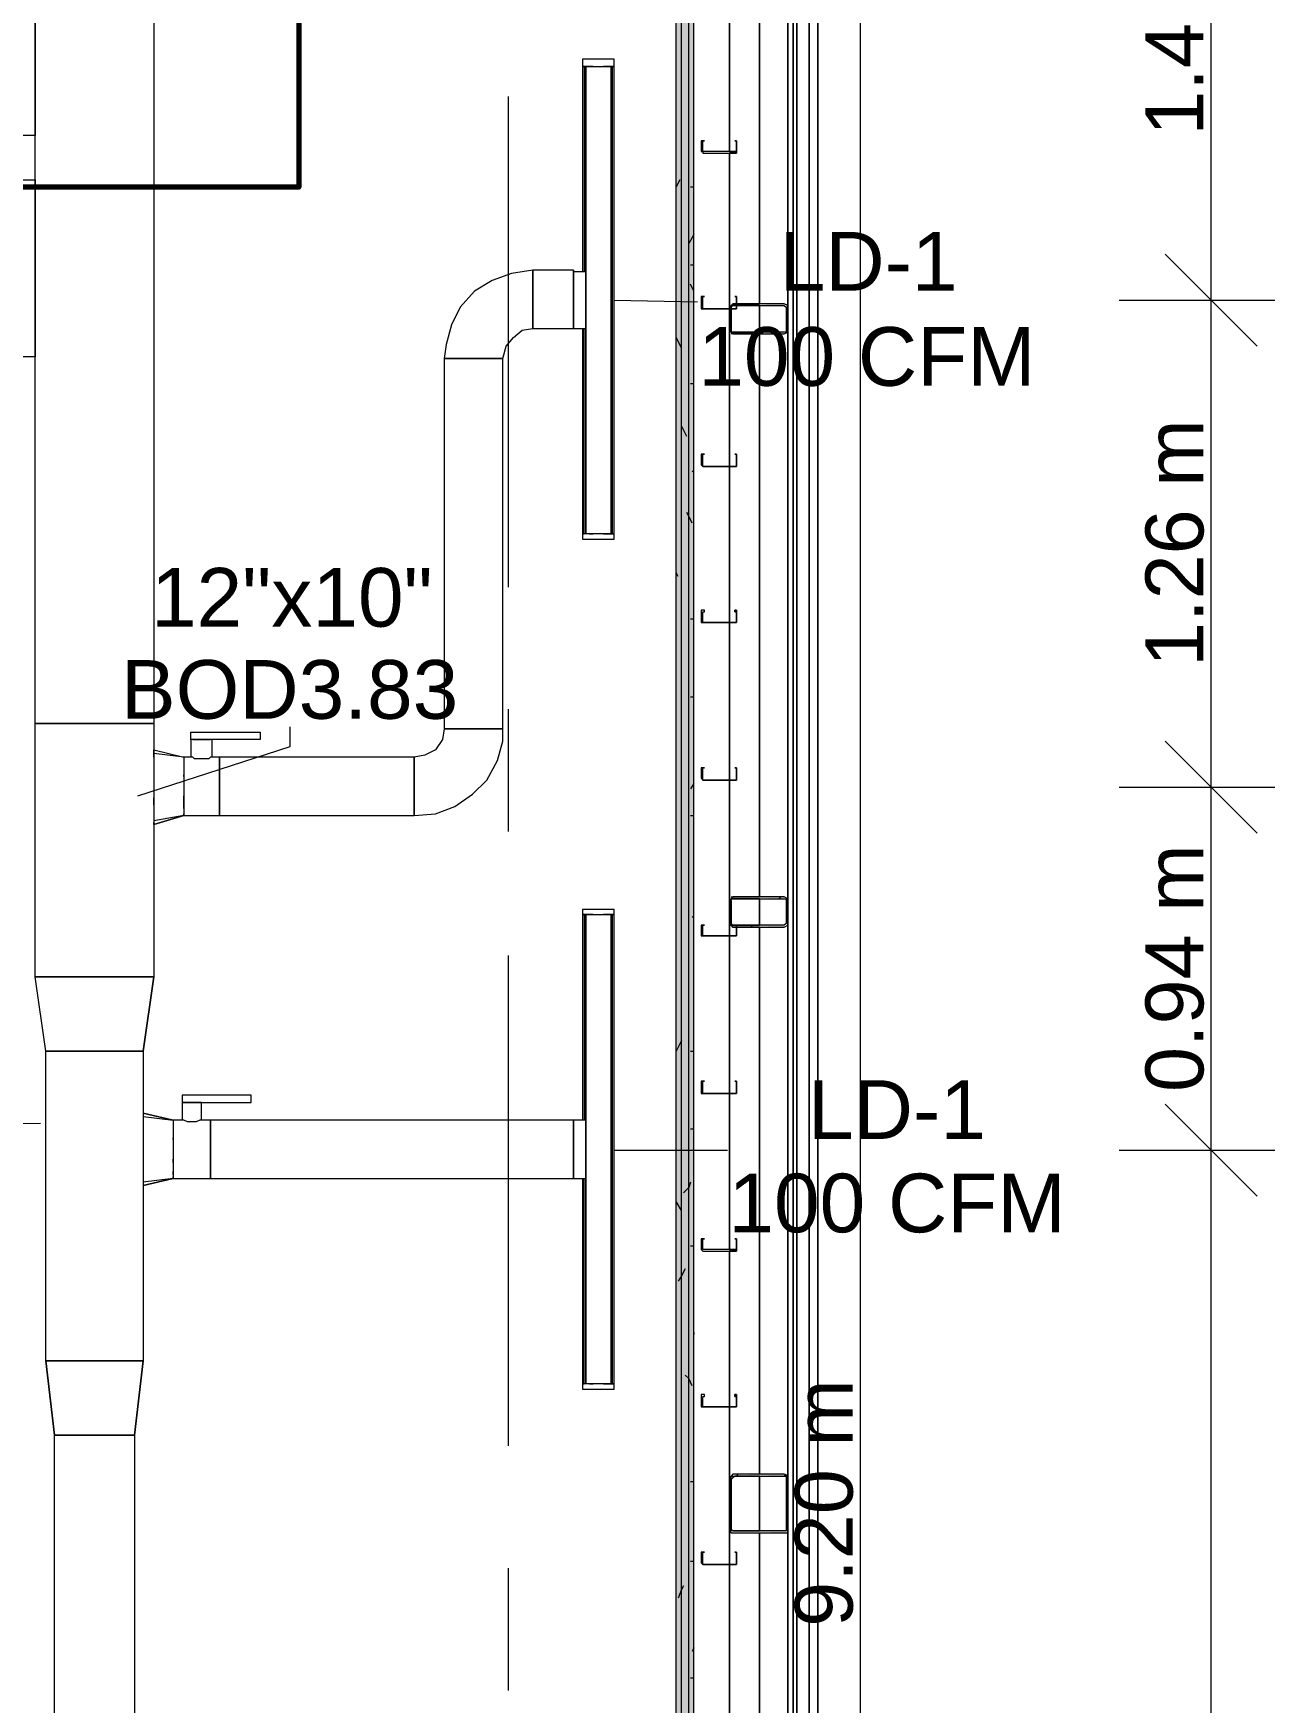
# Model space of a CAD drawing. Header units: metres. Extents: x -2 to 237, y -8 to 52.
# Drawn here: x 54.743 to 57.931, y 37.114 to 41.437 of the extents above; entities that cross this region are included whole.
import ezdxf

# ---------------------------------------------------------------- set-up
doc = ezdxf.new("R2010")
doc.units = ezdxf.units.M
doc.layers.add('HVAC - Ductos', color=5, linetype='Continuous', lineweight=0)
doc.layers.add('PDF2_Text', color=7, linetype='Continuous', lineweight=0)
doc.layers.add('PDF2_Geometry', color=7, linetype='Continuous', lineweight=0, true_color=0xaaaaaa)
doc.layers.add('PDF2_Solid Fills', color=7, linetype='Continuous', lineweight=0, true_color=0xffffff)
doc.styles.add('PDF Helvetica', font='')
doc.styles.get('PDF Helvetica').set_extended_font_data('Helvetica')

msp = doc.modelspace()

# ---------------------------------------------------------------- hatches: boundary and pattern name
at = {"layer": 'PDF2_Solid Fills', "lineweight": 0, "transparency": 33554559}
h = msp.add_hatch(color=256, dxfattribs=at)
h.paths.add_polyline_path([(56.4217, 35.0866), (56.4217, 47.2953), (56.408, 47.2953), (56.408, 35.0866)])
h.paths.add_polyline_path([(56.4217, 21.8644), (56.408, 21.8644), (56.408, 9.5549), (56.4217, 9.5549)])
h.paths.add_polyline_path([(56.4217, 23.3686), (56.408, 23.3686), (56.408, 21.8782), (56.4217, 21.8782)])
h.paths.add_polyline_path([(56.4217, 33.5547), (56.408, 33.5547), (56.408, 23.387), (56.4217, 23.387)])
h.paths.add_polyline_path([(56.4217, 35.0728), (56.408, 35.0728), (56.408, 33.5685), (56.4217, 33.5685)])
h = msp.add_hatch(color=256, dxfattribs=at)
h.paths.add_polyline_path([(56.4217, 35.0866), (56.4401, 35.0866), (56.4401, 47.309), (56.4217, 47.309)])
h.paths.add_polyline_path([(56.4217, 23.387), (56.4401, 23.387), (56.4401, 33.5547), (56.4217, 33.5547)])
h.paths.add_polyline_path([(56.4217, 21.8782), (56.4401, 21.8782), (56.4401, 23.3686), (56.4217, 23.3686)])
h.paths.add_polyline_path([(56.4401, 21.8644), (56.4217, 21.8644), (56.4217, 9.541), (56.4401, 9.541)])
h.paths.add_polyline_path([(56.4217, 33.5685), (56.4401, 33.5685), (56.4401, 35.0728), (56.4217, 35.0728)])
h = msp.add_hatch(color=256, dxfattribs=at)
h.paths.add_polyline_path([(56.4538, 9.5227), (56.4538, 21.8644), (56.4401, 21.8644), (56.4401, 9.5227)])
h.paths.add_polyline_path([(56.4538, 33.5547), (56.4401, 33.5547), (56.4401, 23.387), (56.4538, 23.387)])
h.paths.add_polyline_path([(56.4538, 23.3686), (56.4401, 23.3686), (56.4401, 21.8782), (56.4538, 21.8782)])
h.paths.add_polyline_path([(56.4538, 35.0866), (56.4538, 47.3273), (56.4401, 47.3273), (56.4401, 35.0866)])
h.paths.add_polyline_path([(56.4538, 35.0728), (56.4401, 35.0728), (56.4401, 33.5685), (56.4538, 33.5685)])
h = msp.add_hatch(color=256, dxfattribs=at)
h.paths.add_polyline_path([(56.6877, 40.7323), (56.6877, 40.7369), (56.5501, 40.7369)])
h.paths.add_polyline_path([(56.5547, 40.6635), (56.6864, 40.6589), (56.6877, 40.6589), (56.6877, 40.6635)])
h.paths.add_polyline_path([(56.5501, 40.7323), (56.5456, 40.7323), (56.5456, 40.6681)])
h.paths.add_polyline_path([(56.6923, 40.6635), (56.6969, 40.7369), (56.6923, 40.7369)])
h = msp.add_hatch(color=256, dxfattribs=at)
h.paths.add_polyline_path([(56.6923, 39.2005), (56.6969, 39.1959), (56.6969, 39.2005)])
h.paths.add_polyline_path([(56.5501, 39.1913), (56.5456, 39.1913), (56.5456, 39.1317)])
h.paths.add_polyline_path([(56.6969, 39.1913), (56.6923, 39.1913), (56.6923, 39.1271)])
h.paths.add_polyline_path([(56.6877, 39.1959), (56.6877, 39.2005), (56.5547, 39.2005)])
h.paths.add_polyline_path([(56.5547, 39.1271), (56.5547, 39.1317), (56.5501, 39.1317)])
h.paths.add_polyline_path([(56.5547, 39.1271), (56.6871, 39.1225), (56.6877, 39.1225), (56.6877, 39.1271)])
h = msp.add_hatch(color=256, dxfattribs=at)
h.paths.add_polyline_path([(56.5501, 37.5586), (56.6969, 37.554), (56.6969, 37.6962), (56.6923, 37.6962), (56.6923, 37.5586)])
h.paths.add_polyline_path([(56.6877, 37.7008), (56.6877, 37.7053), (56.5547, 37.7053)])
h.paths.add_polyline_path([(56.5501, 37.6962), (56.5456, 37.6962), (56.5456, 37.5586)])
h.paths.add_polyline_path([(56.6923, 37.7053), (56.6969, 37.7008), (56.6969, 37.7053)])

# ---------------------------------------------------------------- linework, layer by layer
at = {"layer": 'HVAC - Ductos', "lineweight": 0}
for points in [[(56.8849, 9.775), (56.8849, 14.6134), (56.8849, 23.8227), (56.8849, 33.0274), (56.8849, 42.232), (56.8849, 47.0751)], [(56.1832, 41.3514), (56.1878, 41.3514), (56.1924, 41.3514), (56.1878, 41.3514), (56.1649, 41.3514), (56.1695, 41.3514), (56.1695, 40.8194)], [(56.1649, 41.3514), (56.1649, 40.8194)], [(56.2199, 40.1407), (56.2245, 40.1407), (56.2291, 40.1407), (56.2474, 40.1407), (56.2428, 40.1407), (56.2428, 41.3514), (56.2474, 41.3514), (56.2291, 41.3514), (56.2245, 41.3514), (56.2199, 41.3514)], [(56.2245, 41.3514), (56.2291, 41.3514), (56.2337, 41.3514)], [(56.2474, 40.1407), (56.2474, 41.3514)], [(56.1419, 40.824), (56.1419, 40.8194), (56.1419, 40.8102), (56.1419, 40.8011), (56.1419, 40.7827), (56.1419, 40.7644), (56.1419, 40.7461), (56.1419, 40.7277), (56.1419, 40.7093), (56.1419, 40.6956), (56.1419, 40.6818), (56.1419, 40.6727), (56.174, 40.6727), (56.174, 40.6818), (56.174, 40.6956), (56.174, 40.7093), (56.174, 40.7277), (56.174, 40.7461), (56.174, 40.7644), (56.174, 40.7827), (56.174, 40.8011), (56.174, 40.8102), (56.174, 40.8194), (56.1419, 40.8194)], [(56.2474, 40.7461), (56.463, 40.7415)], [(56.1832, 40.1407), (56.1878, 40.1407), (56.1924, 40.1407), (56.1878, 40.1407), (56.1649, 40.1407), (56.1695, 40.1407), (56.1695, 40.6727)], [(56.1649, 40.6727), (56.1649, 40.1407)], [(56.2337, 40.1407), (56.2291, 40.1407), (56.2245, 40.1407)], [(55.0138, 39.4619), (55.4082, 39.5903), (55.4082, 39.6408)], [(55.055, 39.5628), (55.055, 39.572), (55.055, 39.5765), (55.055, 39.5811), (55.133, 39.5628), (55.133, 39.5582), (55.133, 39.5536), (55.133, 39.5398), (55.133, 39.5261), (55.133, 39.5077), (55.133, 39.4848), (55.133, 39.4665), (55.133, 39.4481), (55.133, 39.4297), (55.133, 39.4206), (55.133, 39.416), (55.133, 39.4114), (55.2247, 39.4114), (55.2247, 39.4206), (55.2247, 39.4297), (55.2247, 39.4481), (55.2247, 39.4665), (55.2247, 39.4848), (55.2247, 39.5077), (55.2247, 39.5261), (55.2247, 39.5398), (55.2247, 39.5536), (55.2247, 39.5582), (55.2247, 39.5628), (55.2063, 39.5628), (55.2063, 39.6086)], [(55.1513, 39.6086), (55.1513, 39.5628), (55.133, 39.5628), (55.055, 39.572)], [(55.1559, 39.6086), (55.1605, 39.6086), (55.1651, 39.6086), (55.1743, 39.6086), (55.1789, 39.6086), (55.1835, 39.6086), (55.1926, 39.6086), (55.1972, 39.6086), (55.2018, 39.6086)], [(55.055, 39.5765), (55.055, 39.5811), (55.133, 39.5628)], [(55.055, 39.5582), (55.055, 39.5398), (55.055, 39.5352), (55.055, 39.5307), (55.055, 39.5215), (55.055, 39.5077), (55.055, 39.5031)], [(55.2063, 39.5628), (55.2018, 39.5628), (55.1972, 39.5582), (55.1926, 39.5582), (55.1835, 39.5582), (55.1743, 39.5582), (55.1651, 39.5582), (55.1605, 39.5582), (55.1559, 39.5628), (55.1513, 39.5628)], [(55.055, 39.4985), (55.055, 39.4757), (55.055, 39.4711), (55.055, 39.4665), (55.055, 39.4527), (55.055, 39.4435)], [(55.055, 39.4389), (55.055, 39.4435), (55.055, 39.4573)], [(55.055, 39.4343), (55.055, 39.4297), (55.055, 39.416)], [(55.133, 39.4114), (55.133, 39.416), (55.133, 39.4114), (55.055, 39.3977)], [(55.055, 39.4114), (55.055, 39.4023), (55.055, 39.3977), (55.055, 39.3931), (55.055, 39.3885), (55.055, 39.3931)], [(55.055, 39.3885), (55.133, 39.4114), (55.055, 39.3885)], [(56.1832, 39.1546), (56.1878, 39.1546), (56.1924, 39.1546), (56.1878, 39.1546), (56.1649, 39.1546), (56.1695, 39.1546), (56.1695, 38.6226)], [(56.1649, 39.1546), (56.1649, 38.6226)], [(56.2199, 37.9393), (56.2245, 37.9393), (56.2291, 37.9393), (56.2474, 37.9393), (56.2428, 37.9393), (56.2428, 39.1546), (56.2474, 39.1546), (56.2291, 39.1546), (56.2245, 39.1546), (56.2199, 39.1546)], [(56.2245, 39.1546), (56.2291, 39.1546), (56.2337, 39.1546)], [(56.2474, 37.9393), (56.2474, 39.1546)], [(54.7752, 38.8015), (54.7478, 38.994)], [(54.7752, 38.8015), (54.7478, 38.994)], [(54.7478, 38.994), (55.055, 38.994)], [(55.0275, 38.8015), (55.055, 38.994), (55.0275, 38.8015)], [(55.0275, 38.8015), (54.7752, 38.8015)], [(55.0275, 38.6318), (55.1055, 38.6226), (55.1055, 38.618), (55.1055, 38.6134), (55.1055, 38.5997), (55.1055, 38.5859), (55.1055, 38.5675), (55.1055, 38.5447), (55.1055, 38.5263), (55.1055, 38.5079), (55.1055, 38.4942), (55.1055, 38.4804), (55.1055, 38.4758), (55.1055, 38.4712), (55.2018, 38.4712), (56.1419, 38.4712), (56.1419, 38.4804), (56.1419, 38.4942), (56.1419, 38.5079), (56.1419, 38.5263), (56.1419, 38.5447), (56.1419, 38.5675), (56.1419, 38.5859), (56.1419, 38.5997), (56.1419, 38.6134), (56.1419, 38.6226), (56.1419, 38.618), (56.1419, 38.6134), (56.1419, 38.5997), (56.1419, 38.5859), (56.1419, 38.5675), (56.1419, 38.5447), (56.1419, 38.5263), (56.1419, 38.5079), (56.1419, 38.4942), (56.1419, 38.4804), (56.1419, 38.4758), (56.1419, 38.4712), (56.174, 38.4712), (56.174, 38.4758), (56.174, 38.4804), (56.174, 38.4942), (56.174, 38.5079), (56.174, 38.5263), (56.174, 38.5447), (56.174, 38.5675), (56.174, 38.5859), (56.174, 38.5997), (56.174, 38.6134), (56.174, 38.618), (56.174, 38.6226), (56.1419, 38.6226), (55.2018, 38.6226), (55.2018, 38.6134), (55.2018, 38.5997), (55.2018, 38.5859), (55.2018, 38.5675), (55.2018, 38.5447), (55.2018, 38.5263), (55.2018, 38.5079), (55.2018, 38.4942), (55.2018, 38.4804), (55.2018, 38.4712), (55.2018, 38.4804), (55.2018, 38.4942), (55.2018, 38.5079), (55.2018, 38.5263), (55.2018, 38.5447), (55.2018, 38.5675), (55.2018, 38.5859), (55.2018, 38.5997), (55.2018, 38.6134), (55.2018, 38.6226), (55.1789, 38.6226), (55.1789, 38.6685), (55.1743, 38.6685), (55.1697, 38.6685), (55.1651, 38.6685), (55.1605, 38.6685), (55.1513, 38.6685), (55.1467, 38.6685), (55.1421, 38.6685), (55.1376, 38.6685), (55.133, 38.6685), (55.1284, 38.6685), (55.3073, 38.6685), (55.3073, 38.6868), (55.1284, 38.6868), (55.1284, 38.6685), (55.1284, 38.6226), (55.1055, 38.6226)], [(54.7615, 38.6134), (53.8442, 38.6088)], [(55.0275, 38.6409), (55.0275, 38.6364), (55.0275, 38.6318), (55.0275, 38.6226)], [(55.0275, 38.6409), (55.1055, 38.6226), (55.0275, 38.6409)], [(55.0275, 38.618), (55.0275, 38.5997), (55.0275, 38.5951), (55.0275, 38.5905), (55.0275, 38.5813), (55.0275, 38.5675), (55.0275, 38.563), (55.0275, 38.5584), (55.0275, 38.5355), (55.0275, 38.5309), (55.0275, 38.5263), (55.0275, 38.5125), (55.0275, 38.5033), (55.0275, 38.4988)], [(55.1789, 38.6226), (55.1743, 38.6226), (55.1651, 38.618), (55.1559, 38.618), (55.1513, 38.618), (55.1421, 38.618), (55.133, 38.6226), (55.1284, 38.6226)], [(56.2474, 38.5447), (56.541, 38.5447)], [(55.0275, 38.4942), (55.0275, 38.4758)], [(55.1055, 38.4712), (55.1055, 38.4758), (55.1055, 38.4712), (55.0275, 38.4621)], [(55.0275, 38.4712), (55.0275, 38.4621), (55.0275, 38.4575), (55.0275, 38.4529), (55.1055, 38.4712), (55.0275, 38.4529)], [(56.1832, 37.9393), (56.1878, 37.9393), (56.1924, 37.9393), (56.1878, 37.9393), (56.1649, 37.9393), (56.1695, 37.9393), (56.1695, 38.4712)], [(56.1649, 38.4712), (56.1649, 37.9393)], [(54.7981, 37.8062), (54.7752, 37.9989), (54.7981, 37.8062)], [(54.7752, 37.9989), (55.0275, 37.9989)], [(56.2337, 37.9393), (56.2291, 37.9393), (56.2245, 37.9393)], [(55.0046, 37.8062), (54.7981, 37.8062)]]:
    msp.add_lwpolyline(points, dxfattribs=at)
at = {"layer": 'HVAC - Ductos', "color": 252, "lineweight": 0, "true_color": 0x939598}
for points in [[(57.793, 9.775), (57.793, 10.6326), (57.793, 12.4304), (57.793, 14.0952), (57.793, 16.0995), (57.793, 18.2412), (57.793, 20.6169), (57.793, 22.5981), (57.793, 25.1986), (57.793, 27.3954), (57.793, 29.5922), (57.793, 31.5964), (57.793, 33.0274), (57.793, 34.3482), (57.793, 38.5447), (57.793, 39.4848), (57.793, 40.7461), (57.793, 42.232), (57.793, 44.4334), (57.793, 47.0751)], [(57.6737, 40.8653), (57.793, 40.7461), (57.9122, 40.6268)], [(57.5545, 40.7461), (57.793, 40.7461), (58.0315, 40.7461)], [(57.6737, 39.604), (57.793, 39.4848), (57.9122, 39.3656)], [(57.5545, 39.4848), (57.793, 39.4848), (58.0315, 39.4848)], [(57.6737, 38.6639), (57.793, 38.5447), (57.9122, 38.4254)], [(57.5545, 38.5447), (57.793, 38.5447), (58.0315, 38.5447)]]:
    msp.add_lwpolyline(points, dxfattribs=at)
at = {"layer": 'HVAC - Ductos', "lineweight": 0}
for points in [[(54.6285, 41.6449), (54.7478, 41.6449), (54.7478, 41.1726), (54.6285, 41.1726)], [(55.055, 41.4752), (55.055, 39.6499), (54.7478, 39.6499), (54.7478, 41.4752)], [(56.2474, 41.3697), (56.1649, 41.3697), (56.1649, 41.3514), (56.2474, 41.3514)], [(56.174, 40.1407), (56.174, 41.3514)], [(56.2383, 41.3514), (56.2383, 40.1407), (56.174, 40.1407), (56.174, 41.3514)], [(54.5964, 41.0579), (54.7478, 41.0579), (54.7478, 40.5993), (54.5964, 40.5993)], [(55.8071, 40.5947), (55.8117, 40.5947), (55.8163, 40.5947), (55.8301, 40.5947), (55.8439, 40.5947), (55.8622, 40.5947), (55.8851, 40.5947), (55.9034, 40.5947), (55.9218, 40.5947), (55.9356, 40.5947), (55.9494, 40.5947), (55.9585, 40.5947), (55.9677, 40.6268), (55.986, 40.6497), (56.009, 40.6681), (56.0365, 40.6727), (56.0365, 40.6818), (56.0365, 40.691), (56.0365, 40.7093), (56.0365, 40.7277), (56.0365, 40.7461), (56.0365, 40.7644), (56.0365, 40.7827), (56.0365, 40.8011), (56.0365, 40.8148), (56.0365, 40.8194), (56.0365, 40.824), (55.9814, 40.8148), (55.931, 40.7965), (55.8851, 40.769), (55.8485, 40.7277), (55.8255, 40.6818), (55.8117, 40.6314)], [(56.0365, 40.824), (56.0365, 40.8194), (56.0365, 40.8148), (56.0365, 40.8011), (56.0365, 40.7827), (56.0365, 40.7644), (56.0365, 40.7461), (56.0365, 40.7277), (56.0365, 40.7093), (56.0365, 40.691), (56.0365, 40.6818), (56.0365, 40.6727), (56.1419, 40.6727), (56.1419, 40.6818), (56.1419, 40.691), (56.1419, 40.7093), (56.1419, 40.7277), (56.1419, 40.7461), (56.1419, 40.7644), (56.1419, 40.7827), (56.1419, 40.8011), (56.1419, 40.8148), (56.1419, 40.8194), (56.1419, 40.824)], [(55.8071, 39.6362), (55.8117, 39.6362), (55.8163, 39.6362), (55.8301, 39.6362), (55.8439, 39.6362), (55.8622, 39.6362), (55.8851, 39.6362), (55.9034, 39.6362), (55.9218, 39.6362), (55.9356, 39.6362), (55.9494, 39.6362), (55.9585, 39.6362), (55.9585, 40.5947), (55.9494, 40.5947), (55.9356, 40.5947), (55.9218, 40.5947), (55.9034, 40.5947), (55.8851, 40.5947), (55.8622, 40.5947), (55.8439, 40.5947), (55.8301, 40.5947), (55.8163, 40.5947), (55.8117, 40.5947), (55.8071, 40.5947)], [(56.2474, 40.1269), (56.2474, 40.1407), (56.1649, 40.1407), (56.1649, 40.1269)], [(54.7478, 38.994), (54.7478, 39.6499), (55.055, 39.6499), (55.055, 38.994)], [(55.3302, 39.627), (55.3302, 39.6086), (55.1513, 39.6086), (55.1513, 39.627)], [(55.9585, 39.6362), (55.9494, 39.6362), (55.9356, 39.6362), (55.9218, 39.6362), (55.9034, 39.6362), (55.8851, 39.6362), (55.8622, 39.6362), (55.8439, 39.6362), (55.8301, 39.6362), (55.8163, 39.6362), (55.8117, 39.6362), (55.8071, 39.6362), (55.8025, 39.6086), (55.7842, 39.5811), (55.7567, 39.5674), (55.7292, 39.5628), (55.7292, 39.5582), (55.7292, 39.5536), (55.7292, 39.5398), (55.7292, 39.5261), (55.7292, 39.5077), (55.7292, 39.4848), (55.7292, 39.4665), (55.7292, 39.4481), (55.7292, 39.4297), (55.7292, 39.4206), (55.7292, 39.4114), (55.7842, 39.416), (55.8347, 39.4343), (55.8805, 39.4665), (55.9172, 39.5031), (55.9448, 39.5536), (55.9585, 39.604)], [(55.2247, 39.5628), (55.2247, 39.5582), (55.2247, 39.5536), (55.2247, 39.5398), (55.2247, 39.5261), (55.2247, 39.5077), (55.2247, 39.4848), (55.2247, 39.4665), (55.2247, 39.4481), (55.2247, 39.4297), (55.2247, 39.4206), (55.2247, 39.4114), (55.7292, 39.4114), (55.7292, 39.4206), (55.7292, 39.4297), (55.7292, 39.4481), (55.7292, 39.4665), (55.7292, 39.4848), (55.7292, 39.5077), (55.7292, 39.5261), (55.7292, 39.5398), (55.7292, 39.5536), (55.7292, 39.5582), (55.7292, 39.5628)], [(55.133, 39.5123), (55.133, 39.5169)], [(55.133, 39.4297), (55.133, 39.4573), (55.133, 39.4619), (55.133, 39.4573)], [(56.2474, 39.1683), (56.1649, 39.1683), (56.1649, 39.1546), (56.2474, 39.1546)], [(56.174, 37.9393), (56.174, 39.1546)], [(56.2383, 39.1546), (56.2383, 37.9393), (56.174, 37.9393), (56.174, 39.1546)], [(55.0275, 38.8015), (55.0275, 37.9989), (54.7752, 37.9989), (54.7752, 38.8015)], [(55.1055, 38.5721), (55.1055, 38.5767)], [(55.1055, 38.5125), (55.1055, 38.5171), (55.1055, 38.5217), (55.1055, 38.5171)], [(55.1055, 38.4804), (55.1055, 38.4896)], [(55.0046, 37.8062), (55.0275, 37.9989)], [(56.2474, 37.9255), (56.2474, 37.9393), (56.1649, 37.9393), (56.1649, 37.9255)], [(55.0046, 37.8062), (55.0046, 34.1097), (54.7981, 34.1097), (54.7981, 37.8062)]]:
    msp.add_lwpolyline(points, close=True, dxfattribs=at)
at = {"layer": 'PDF2_Geometry', "lineweight": 0}
for points in [[(56.7749, 33.0274), (56.7749, 34.5592), (56.7749, 36.0956), (56.7749, 37.6274), (56.7749, 39.1637), (56.7749, 40.7002), (56.7749, 42.232), (56.7749, 43.7684), (56.7749, 45.3002), (56.7749, 46.8366), (56.7749, 47.5429), (56.7611, 47.5429), (56.7611, 47.6438), (56.7381, 47.6438), (56.7381, 47.6392), (55.9722, 47.6392), (54.4404, 47.6392), (55.9722, 47.6392), (56.7519, 47.6392), (56.7519, 47.6117), (56.7519, 47.5796), (56.7519, 47.5704), (56.7519, 47.5612), (56.7519, 47.4832)], [(56.6969, 47.419), (56.6969, 46.8366), (56.6969, 47.5429), (56.7107, 47.5429), (56.7107, 46.8366), (56.7107, 47.5429), (56.7198, 47.5429), (56.7198, 46.8366), (56.7198, 45.3002), (56.7198, 46.8366), (56.7198, 47.5429), (56.7519, 47.5429), (56.7749, 47.5429), (56.7749, 46.8366), (56.7749, 45.3002), (56.7749, 43.7684), (56.7749, 42.232), (56.7749, 40.7002), (56.7749, 39.1637), (56.7749, 37.6274), (56.7749, 36.0956), (56.7749, 34.5592), (56.7749, 33.0274)], [(56.4401, 33.5547), (56.4538, 33.5547), (56.4538, 33.5685), (56.4538, 35.0728), (56.4538, 35.0866), (56.4538, 47.2953), (56.4538, 47.3273), (56.4538, 47.3411), (56.1282, 47.3411), (55.72, 47.3411), (55.3164, 47.3411), (54.9083, 47.3411), (54.5047, 47.3411), (54.0965, 47.3411), (53.6929, 47.3411)], [(56.4217, 35.0866), (56.4217, 47.2953), (56.4217, 47.309), (4.4593, 47.3136)], [(42.5895, 23.4741), (42.5895, 23.5613), (42.5895, 33.4447), (43.0803, 33.4447), (43.0803, 33.5685), (42.5895, 33.5685), (56.408, 33.5685), (56.408, 35.0728), (45.9696, 35.0728), (45.9696, 35.0866), (56.408, 35.0866), (56.408, 47.2953), (4.4593, 47.2998)], [(56.4401, 35.0866), (56.4401, 47.2953), (56.4401, 47.309), (56.4401, 47.3181), (56.4401, 47.3273), (56.1282, 47.3273), (55.7246, 47.3273)], [(56.5456, 43.9702), (56.5456, 43.5666), (56.5456, 43.1584), (56.5456, 42.7548), (56.5456, 42.3467), (56.5456, 41.9431), (56.5456, 41.5349), (56.5456, 41.1313), (56.5639, 41.1313), (56.5639, 41.1267), (56.5456, 41.1267), (56.5456, 40.7231), (56.5456, 40.315), (56.5456, 39.9113), (56.5456, 39.5031), (56.5456, 39.0996), (56.5456, 38.6914), (56.5456, 38.2878), (56.5639, 38.2878), (56.5639, 38.2832), (56.5456, 38.2832), (56.5456, 37.8796), (56.5456, 37.4714), (56.5456, 37.0678)], [(56.5456, 41.1313), (56.5456, 41.5349), (56.5456, 41.9431), (56.5456, 42.3467), (56.5456, 42.7548), (56.5456, 43.1584), (56.5456, 43.5666), (56.5456, 43.9702)], [(55.9722, 41.2735), (55.9722, 40.0031)], [(56.5456, 38.2878), (56.5456, 38.6914), (56.5456, 39.0996), (56.5456, 39.5031), (56.5456, 39.9113), (56.5456, 40.315), (56.5456, 40.7231), (56.5456, 41.1267)], [(56.5456, 40.6635), (56.5456, 40.6681), (56.5456, 40.7231), (56.5456, 40.7277), (56.5456, 40.7323)], [(56.5501, 40.7323), (56.5547, 40.7369), (56.5639, 40.7369), (56.6235, 40.7369)], [(56.6235, 40.7323), (56.5639, 40.7323), (56.5547, 40.7323), (56.5501, 40.7277), (56.5501, 40.7231), (56.5501, 40.6681), (56.5501, 40.6635), (56.5547, 40.6635), (56.6235, 40.6635)], [(56.5776, 40.7323), (56.5822, 40.7369)], [(56.6923, 40.7277), (56.6969, 40.7277)], [(56.7749, 40.6589), (56.7749, 40.7369)], [(56.5456, 40.7002), (56.5501, 40.7047)], [(56.6969, 40.7002), (56.6969, 39.1637)], [(56.6969, 39.1637), (56.6969, 40.7002)], [(56.6235, 40.6589), (56.5547, 40.6589), (56.5501, 40.6589)], [(56.6281, 40.6589), (56.6327, 40.6635)], [(55.9722, 39.6866), (55.9722, 39.3702)], [(56.5456, 39.1959), (56.5456, 39.1913), (56.5501, 39.1913), (56.5501, 39.1317), (56.5547, 39.1271), (56.6235, 39.1271)], [(56.5456, 39.1271), (56.5456, 39.1317), (56.5456, 39.1913)], [(56.5501, 39.1913), (56.5501, 39.1959), (56.5547, 39.1959), (56.5547, 39.2005), (56.6235, 39.2005)], [(56.5501, 39.2005), (56.5547, 39.2005)], [(56.6235, 39.1959), (56.5547, 39.1959)], [(56.674, 39.1959), (56.6786, 39.2005)], [(56.7749, 39.1271), (56.7749, 39.2005)], [(56.6235, 39.1225), (56.5639, 39.1225), (56.5547, 39.1225), (56.5501, 39.1271)], [(56.5593, 39.1271), (56.5639, 39.1271)], [(56.6006, 39.1225), (56.6052, 39.1271)], [(55.9722, 39.0492), (55.9722, 37.7787)], [(56.5456, 36.2561), (56.5456, 36.6597), (56.5456, 37.0678), (56.5456, 37.4714), (56.5456, 37.8796), (56.5456, 38.2832)], [(56.6235, 37.7008), (56.5593, 37.7008), (56.5547, 37.6962), (56.5501, 37.6916), (56.5501, 37.5632)], [(56.6235, 37.7053), (56.5593, 37.7053)], [(56.5639, 37.7008), (56.5684, 37.7053)], [(56.6877, 37.7008), (56.6923, 37.7053)], [(56.5456, 37.5632), (56.5456, 37.6916)], [(56.5456, 37.6824), (56.5501, 37.687)], [(56.7749, 37.5907), (56.7749, 37.6687)], [(56.5456, 37.5586), (56.5501, 37.5632), (56.5547, 37.5586), (56.5593, 37.5586), (56.6235, 37.5586)], [(56.5593, 37.554), (56.6235, 37.554)], [(55.9722, 37.4622), (55.9722, 37.1458)]]:
    msp.add_lwpolyline(points, dxfattribs=at)
at = {"layer": 'PDF2_Geometry', "color": 232, "lineweight": 70, "true_color": 0xe91e64}
msp.add_lwpolyline([(54.3991, 42.6034), (55.4304, 42.6034), (55.4304, 41.0385), (54.3991, 41.0385)], close=True, dxfattribs=at)
at = {"layer": 'PDF2_Geometry', "lineweight": 0}
for points in [[(56.6969, 42.232), (56.6969, 40.7002)], [(56.7107, 42.232), (56.7107, 40.7002)], [(56.7198, 42.232), (56.7198, 40.7002)], [(56.7519, 42.232), (56.7519, 40.7002)], [(56.6235, 40.7369), (56.6235, 42.154)], [(56.4722, 41.1588), (56.4722, 41.1313), (56.4767, 41.1313), (56.4767, 41.1267), (56.5639, 41.1267), (56.5639, 41.1313), (56.5639, 41.1588), (56.5593, 41.1588), (56.5639, 41.1588), (56.5639, 41.1313), (56.4767, 41.1313), (56.4767, 41.1588), (56.4813, 41.1588)], [(56.5639, 41.1588), (56.5593, 41.1588), (56.5639, 41.1588), (56.5639, 41.1313)], [(56.4722, 40.7552), (56.4722, 40.7231), (56.4767, 40.7231), (56.5639, 40.7231), (56.5639, 40.7552), (56.5593, 40.7552), (56.5639, 40.7552), (56.5639, 40.7231), (56.4767, 40.7231), (56.4767, 40.7552), (56.4813, 40.7552)], [(56.6877, 40.6589), (56.6969, 40.6635), (56.6969, 40.6681), (56.6969, 40.7277), (56.6969, 40.7323), (56.6877, 40.7369), (56.5639, 40.7369), (56.5547, 40.7369), (56.5501, 40.7323), (56.5456, 40.7277), (56.5456, 40.7231), (56.5456, 40.6681), (56.5501, 40.6635), (56.5547, 40.6589)], [(56.6923, 40.7277), (56.6923, 40.6681), (56.6923, 40.6635), (56.6877, 40.6635), (56.5547, 40.6635), (56.5501, 40.6635), (56.5501, 40.6681), (56.5501, 40.7231), (56.5501, 40.7277), (56.5547, 40.7323), (56.5639, 40.7323), (56.6877, 40.7323)], [(56.5639, 40.7231), (56.5639, 40.7323), (56.5639, 40.7231), (56.5501, 40.7231)], [(56.5639, 40.7552), (56.5593, 40.7552), (56.5639, 40.7552), (56.5639, 40.7369)], [(56.6235, 40.7002), (56.6235, 40.6635), (56.6235, 40.7002), (56.6235, 40.7323)], [(56.7107, 40.7002), (56.7107, 39.1637)], [(56.7198, 40.7002), (56.7198, 39.1637)], [(56.7519, 40.7002), (56.7519, 39.1637)], [(56.6235, 40.6589), (56.6235, 39.2005)], [(56.4722, 40.347), (56.4722, 40.3196), (56.4767, 40.315), (56.5639, 40.315), (56.5639, 40.3196), (56.5639, 40.347), (56.5593, 40.347), (56.5639, 40.347), (56.5639, 40.3196), (56.5639, 40.315), (56.4767, 40.315), (56.4767, 40.3196), (56.4767, 40.347), (56.4813, 40.347)], [(56.5639, 40.315), (56.5639, 40.3196), (56.5639, 40.347), (56.5593, 40.347), (56.5639, 40.347), (56.5639, 40.3196), (56.5639, 40.315), (56.5456, 40.315)], [(56.4722, 39.9434), (56.4722, 39.9113), (56.4767, 39.9113), (56.5639, 39.9113), (56.5639, 39.9434), (56.5593, 39.9434), (56.5593, 39.9388), (56.5639, 39.9388), (56.5639, 39.9113), (56.4767, 39.9113), (56.4767, 39.9388), (56.4813, 39.9388), (56.4813, 39.9434)], [(56.5639, 39.9113), (56.5639, 39.9388), (56.5593, 39.9388), (56.5593, 39.9434), (56.5639, 39.9434), (56.5639, 39.9113), (56.5456, 39.9113)], [(56.4722, 39.5352), (56.4722, 39.5077), (56.4767, 39.5031), (56.5639, 39.5031), (56.5639, 39.5077), (56.5639, 39.5352), (56.5593, 39.5352), (56.5639, 39.5352), (56.5639, 39.5077), (56.5639, 39.5031), (56.4767, 39.5031), (56.4767, 39.5077), (56.4767, 39.5352), (56.4813, 39.5352)], [(56.5639, 39.5031), (56.5639, 39.5077), (56.5639, 39.5352), (56.5593, 39.5352), (56.5639, 39.5352), (56.5639, 39.5077), (56.5639, 39.5031), (56.5456, 39.5031)], [(56.6877, 39.1225), (56.6969, 39.1271), (56.6969, 39.1317), (56.6969, 39.1913), (56.6969, 39.1959), (56.6877, 39.2005), (56.5547, 39.2005), (56.5501, 39.1959), (56.5456, 39.1913), (56.5456, 39.1317), (56.5501, 39.1271), (56.5547, 39.1225), (56.5639, 39.1225)], [(56.6923, 39.1913), (56.6923, 39.1317), (56.6877, 39.1271), (56.5547, 39.1271), (56.5501, 39.1317), (56.5501, 39.1913), (56.5501, 39.1959), (56.5547, 39.1959), (56.6877, 39.1959), (56.6923, 39.1959)], [(56.6235, 39.1959), (56.6235, 39.1637), (56.6235, 39.1271), (56.6235, 39.1637)], [(56.4722, 39.1271), (56.4722, 39.0996), (56.4767, 39.0996), (56.5639, 39.0996), (56.5639, 39.1271), (56.5593, 39.1271), (56.5639, 39.1271), (56.5639, 39.0996), (56.4767, 39.0996), (56.4767, 39.1271), (56.4813, 39.1271)], [(56.5639, 39.0996), (56.5639, 39.1225), (56.5639, 39.0996), (56.5456, 39.0996)], [(56.6235, 39.1225), (56.6235, 37.7053)], [(56.6969, 39.1637), (56.6969, 37.6274)], [(56.7107, 39.1637), (56.7107, 37.6274)], [(56.7198, 39.1637), (56.7198, 37.6274)], [(56.7519, 39.1637), (56.7519, 37.6274)], [(56.4722, 38.7235), (56.4722, 38.6914), (56.4767, 38.6914), (56.5639, 38.6914), (56.5639, 38.7235), (56.5593, 38.7235), (56.5639, 38.7235), (56.5639, 38.6914), (56.4767, 38.6914), (56.4767, 38.7235), (56.4813, 38.7235)], [(56.5639, 38.6914), (56.5639, 38.7235), (56.5593, 38.7235), (56.5639, 38.7235), (56.5639, 38.6914), (56.5456, 38.6914)], [(56.4722, 38.3153), (56.4722, 38.2878), (56.4767, 38.2832), (56.5639, 38.2832), (56.5639, 38.2878), (56.5639, 38.3153), (56.5593, 38.3153), (56.5639, 38.3153), (56.5639, 38.2878), (56.4767, 38.2878), (56.4767, 38.3153), (56.4813, 38.3153)], [(56.5639, 38.3153), (56.5593, 38.3153), (56.5639, 38.3153), (56.5639, 38.2878)], [(56.4722, 37.9117), (56.4722, 37.8796), (56.4767, 37.8796), (56.5639, 37.8796), (56.5639, 37.9117), (56.5593, 37.9117), (56.5593, 37.9071), (56.5639, 37.9071), (56.5639, 37.8796), (56.4767, 37.8796), (56.4767, 37.9071), (56.4813, 37.9071), (56.4813, 37.9117)], [(56.5639, 37.8796), (56.5639, 37.9071), (56.5593, 37.9071), (56.5593, 37.9117), (56.5639, 37.9117), (56.5639, 37.8796), (56.5456, 37.8796)], [(56.5456, 37.6962), (56.5456, 37.5586), (56.5501, 37.554), (56.5547, 37.554), (56.6877, 37.554), (56.6969, 37.554), (56.6969, 37.5586), (56.6969, 37.6962), (56.6969, 37.7008), (56.6877, 37.7053), (56.5547, 37.7053), (56.5501, 37.7008)], [(56.5547, 37.5586), (56.5501, 37.5586), (56.5501, 37.6962), (56.5501, 37.7008), (56.5547, 37.7008), (56.6877, 37.7008), (56.6923, 37.7008), (56.6923, 37.6962), (56.6923, 37.5586), (56.6877, 37.5586)], [(56.6235, 37.7008), (56.6235, 37.6274), (56.6235, 37.5586), (56.6235, 37.6274)], [(56.6969, 37.6274), (56.6969, 36.0956)], [(56.7107, 37.6274), (56.7107, 36.0956)], [(56.7198, 37.6274), (56.7198, 36.0956)], [(56.7519, 37.6274), (56.7519, 36.0956)], [(56.6235, 36.1322), (56.6235, 37.554)], [(56.4722, 37.5035), (56.4722, 37.476), (56.4767, 37.4714), (56.5639, 37.4714), (56.5639, 37.476), (56.5639, 37.5035), (56.5593, 37.5035), (56.5639, 37.5035), (56.5639, 37.476), (56.5639, 37.4714), (56.4767, 37.4714), (56.4767, 37.476), (56.4767, 37.5035), (56.4813, 37.5035)], [(56.5639, 37.4714), (56.5639, 37.476), (56.5639, 37.5035), (56.5593, 37.5035), (56.5639, 37.5035), (56.5639, 37.476), (56.5639, 37.4714), (56.5456, 37.4714)]]:
    msp.add_lwpolyline(points, close=True, dxfattribs=at)
at = {"layer": 'PDF2_Geometry', "color": 254, "lineweight": 0, "true_color": 0xeaeaea}
for points in [[(56.4538, 41.3789), (56.4538, 41.3835)], [(56.4171, 41.0579), (56.408, 41.0395)], [(56.4447, 41.0395), (56.4538, 41.0395)], [(56.4538, 40.9157), (56.4401, 40.8928)], [(56.4447, 40.8378), (56.4538, 40.8378)], [(56.4538, 40.769), (56.4447, 40.7873)], [(56.4217, 40.6222), (56.408, 40.6497)], [(56.4447, 40.5304), (56.4538, 40.5304)], [(56.4355, 40.3929), (56.4217, 40.4204), (56.4217, 40.425)], [(56.4538, 40.3058), (56.4492, 40.3012)], [(56.4492, 40.1682), (56.4401, 40.1865), (56.4355, 40.1957)], [(56.4125, 40.0306), (56.408, 40.0398)], [(56.4447, 39.9205), (56.4538, 39.9205)], [(56.4447, 39.7187), (56.4538, 39.7187)], [(56.4538, 39.494), (56.4447, 39.4803)], [(56.4447, 39.4114), (56.4538, 39.4114)], [(56.4538, 39.1454), (56.4492, 39.15)], [(56.4217, 38.8289), (56.408, 38.8015)], [(56.4447, 38.8015), (56.4538, 38.8015)], [(56.4447, 38.5997), (56.4538, 38.5997)], [(56.4447, 38.4621), (56.4401, 38.4483), (56.4263, 38.4345)], [(56.4217, 38.3887), (56.408, 38.4116)], [(56.4447, 38.297), (56.4538, 38.297)], [(56.4309, 38.2373), (56.4217, 38.219), (56.4125, 38.2053)], [(56.4538, 38.0722), (56.4538, 38.0676)], [(56.4492, 37.9347), (56.4401, 37.953), (56.4309, 37.9622)], [(56.4447, 37.687), (56.4538, 37.687)], [(56.4447, 37.4806), (56.4538, 37.4806)], [(56.4263, 37.4164), (56.4217, 37.4072), (56.4125, 37.3843)], [(56.4538, 37.2559), (56.4492, 37.2467)], [(56.4447, 37.1779), (56.4538, 37.1779)]]:
    msp.add_lwpolyline(points, dxfattribs=at)
at = {"layer": 'PDF2_Geometry', "color": 254, "lineweight": 0, "true_color": 0xd2d2d2}
for points in [[(56.4722, 41.1313), (56.4767, 41.1313)], [(56.4722, 39.1179), (56.4767, 39.1179)], [(56.5639, 38.7052), (56.5639, 38.7097)], [(56.4722, 37.4852), (56.4767, 37.4898)]]:
    msp.add_lwpolyline(points, dxfattribs=at)

# ---------------------------------------------------------------- texts
at = {"layer": 'PDF2_Text', "color": 252, "lineweight": 0, "true_color": 0x939598, "char_height": 0.15017, "attachment_point": 4, "rotation": 90, "style": 'PDF Helvetica'}
for s, insert in [('1.48 m', (57.699, 41.172)), ('1.26 m', (57.699, 39.7961)), ('0.94 m', (57.699, 38.6953))]:
    msp.add_mtext(s, dxfattribs=dict(at, insert=insert))
at = {"layer": 'PDF2_Text', "lineweight": 0, "char_height": 0.15205, "attachment_point": 4, "style": 'PDF Helvetica'}
for s, insert in [('LD-1', (56.6759, 40.8467)), ('100 CFM', (56.4649, 40.5991)), ('12"x10"', (55.0477, 39.9753)), ('BOD3.83', (54.9698, 39.7368)), ('LD-1', (56.7493, 38.6499)), ('100 CFM', (56.5429, 38.4068))]:
    msp.add_mtext(s, dxfattribs=dict(at, insert=insert))
at = {"layer": 'PDF2_Text', "lineweight": 0, "insert": (56.7908, 37.3103), "char_height": 0.15017, "attachment_point": 4, "rotation": 90, "style": 'PDF Helvetica'}
msp.add_mtext('9.20 m', dxfattribs=at)

doc.saveas('drawing.dxf')
